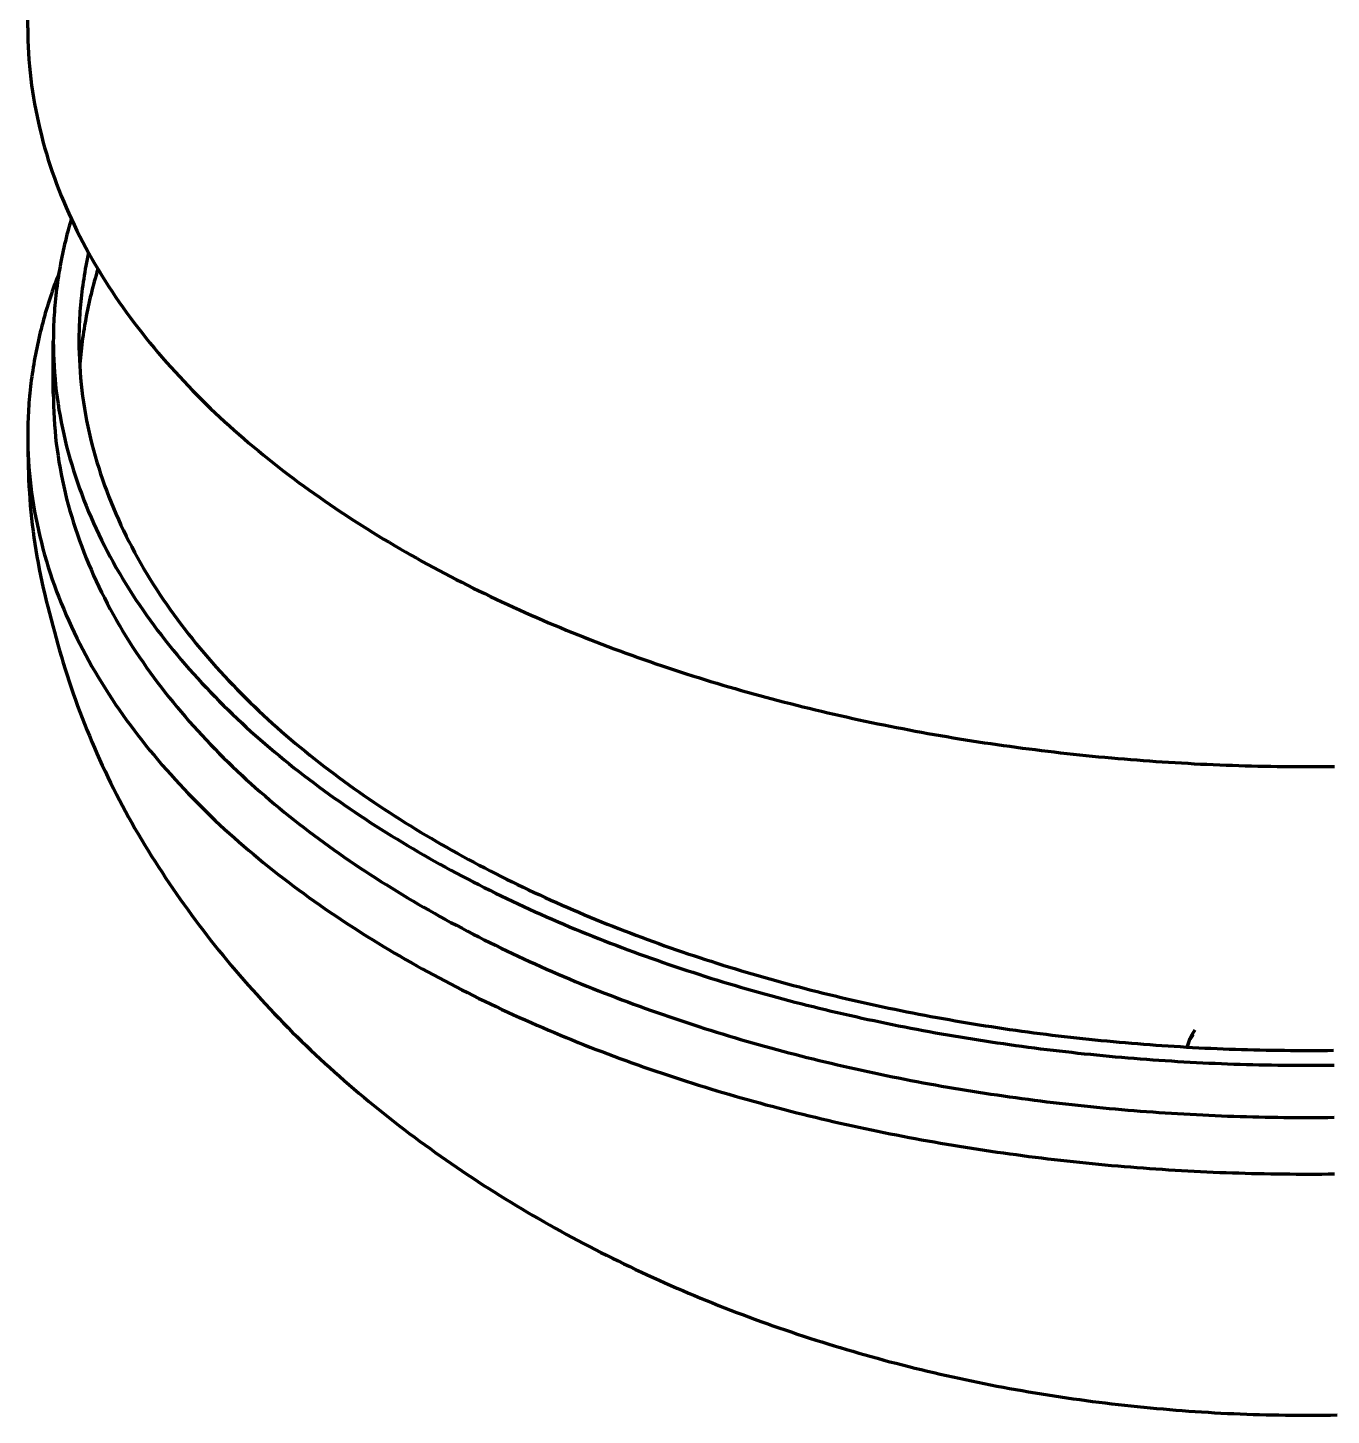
# Model space of a CAD drawing. Header units: millimetres. Extents: x 0 to 420, y 0 to 297.
# Drawn here: x 107.85 to 140.45, y 45.89 to 80.58 of the extents above; entities that cross this region are included whole.
import ezdxf

# ---------------------------------------------------------------- set-up
doc = ezdxf.new("R2010")
doc.units = ezdxf.units.MM
doc.layers.add('01-VISIBLE', color=7, linetype='CONTINUOUS', lineweight=70)

msp = doc.modelspace()

# ---------------------------------------------------------------- linework, layer by layer
at = {"layer": '01-VISIBLE'}
for p, q in [((107.847, 80.583), (107.847, 185.095)), ((108.487, 71.438), (108.487, 72.745))]:
    msp.add_line(p, q, dxfattribs=at)
for points in [[(107.847, 80.583), (107.848, 80.424), (107.852, 80.264), (107.858, 80.104), (107.866, 79.945), (107.877, 79.786), (107.89, 79.626), (107.906, 79.467), (107.923, 79.309), (107.944, 79.15), (107.966, 78.992), (107.991, 78.834), (108.018, 78.677), (108.047, 78.52), (108.079, 78.364), (108.113, 78.208), (108.149, 78.052), (108.187, 77.897), (108.228, 77.742), (108.27, 77.589), (108.315, 77.435), (108.362, 77.283), (108.411, 77.131), (108.462, 76.979), (108.515, 76.829), (108.57, 76.679), (108.627, 76.53), (108.686, 76.381), (108.747, 76.233), (108.809, 76.087), (108.874, 75.941), (108.94, 75.795), (109.009, 75.651), (109.079, 75.507), (109.15, 75.365), (109.224, 75.223), (109.299, 75.082), (109.376, 74.942), (109.454, 74.803), (109.534, 74.664), (109.615, 74.527), (109.698, 74.391), (109.783, 74.255), (109.869, 74.121), (109.956, 73.987), (110.045, 73.854), (110.135, 73.723), (110.227, 73.592), (110.32, 73.462), (110.414, 73.333), (110.51, 73.205), (110.607, 73.078), (110.705, 72.952), (110.804, 72.827), (110.904, 72.703), (111.006, 72.58), (111.109, 72.457), (111.212, 72.336), (111.317, 72.216), (111.423, 72.096), (111.531, 71.978), (111.639, 71.86), (111.748, 71.744), (111.858, 71.628), (111.969, 71.513), (112.081, 71.399), (112.194, 71.286), (112.308, 71.174), (112.422, 71.063), (112.538, 70.953), (112.655, 70.844), (112.772, 70.736), (112.89, 70.628), (113.009, 70.522), (113.129, 70.416), (113.249, 70.311), (113.37, 70.207), (113.492, 70.104), (113.615, 70.002), (113.739, 69.901), (113.863, 69.8), (113.988, 69.701), (114.113, 69.602), (114.239, 69.504), (114.366, 69.407), (114.494, 69.311), (114.622, 69.215), (114.75, 69.121), (114.88, 69.027), (115.01, 68.934), (115.14, 68.842), (115.271, 68.751), (115.403, 68.66), (115.535, 68.571), (115.667, 68.482), (115.801, 68.394), (115.934, 68.306), (116.068, 68.22), (116.203, 68.134), (116.338, 68.049), (116.474, 67.965), (116.61, 67.881), (116.747, 67.798), (116.884, 67.716), (117.021, 67.635), (117.159, 67.554), (117.297, 67.475), (117.436, 67.396), (117.575, 67.317), (117.715, 67.24), (117.855, 67.163), (117.995, 67.086), (118.136, 67.011), (118.277, 66.936), (118.418, 66.862), (118.56, 66.789), (118.702, 66.716), (118.845, 66.644), (118.988, 66.573), (119.131, 66.502), (119.275, 66.432), (119.418, 66.363), (119.563, 66.294), (119.707, 66.226), (119.852, 66.159), (119.997, 66.092), (120.143, 66.026), (120.288, 65.961), (120.434, 65.896), (120.58, 65.832), (120.727, 65.769), (120.874, 65.706), (121.021, 65.644), (121.168, 65.582), (121.316, 65.521), (121.464, 65.461), (121.612, 65.401), (121.76, 65.342), (121.909, 65.284), (122.058, 65.226), (122.207, 65.169), (122.356, 65.112), (122.506, 65.056), (122.656, 65.001), (122.806, 64.946), (122.956, 64.892), (123.106, 64.838), (123.257, 64.785), (123.408, 64.732), (123.559, 64.681), (123.71, 64.629), (123.861, 64.579), (124.013, 64.528), (124.165, 64.479), (124.317, 64.43), (124.469, 64.381), (124.621, 64.333), (124.774, 64.286), (124.926, 64.239), (125.079, 64.193), (125.232, 64.147), (125.385, 64.102), (125.539, 64.058), (125.692, 64.014), (125.846, 63.97), (126, 63.927), (126.154, 63.885), (126.308, 63.843), (126.462, 63.802), (126.617, 63.761), (126.771, 63.721), (126.926, 63.681), (127.081, 63.642), (127.236, 63.603), (127.391, 63.565), (127.546, 63.528), (127.701, 63.491), (127.857, 63.454), (128.012, 63.418), (128.168, 63.383), (128.324, 63.348), (128.48, 63.313), (128.636, 63.279), (128.792, 63.246), (128.948, 63.213), (129.104, 63.18), (129.261, 63.148), (129.418, 63.117), (129.574, 63.086), (129.731, 63.056), (129.888, 63.026), (130.045, 62.996), (130.202, 62.967), (130.359, 62.939), (130.516, 62.911), (130.674, 62.883), (130.831, 62.857), (130.988, 62.83), (131.146, 62.804), (131.304, 62.779), (131.461, 62.754), (131.619, 62.729), (131.777, 62.705), (131.935, 62.682), (132.093, 62.659), (132.251, 62.636), (132.409, 62.614), (132.568, 62.592), (132.726, 62.571), (132.884, 62.551), (133.043, 62.531), (133.201, 62.511), (133.36, 62.492), (133.518, 62.473), (133.677, 62.455), (133.836, 62.437), (133.994, 62.42), (134.153, 62.403), (134.312, 62.387), (134.471, 62.371), (134.63, 62.355), (134.789, 62.34), (134.948, 62.326), (135.107, 62.312), (135.266, 62.298), (135.425, 62.285), (135.584, 62.273), (135.744, 62.261), (135.903, 62.249), (136.062, 62.238), (136.222, 62.227), (136.381, 62.217), (136.54, 62.207), (136.7, 62.198), (136.859, 62.189), (137.019, 62.18), (137.178, 62.172), (137.338, 62.165), (137.497, 62.158), (137.657, 62.151), (137.816, 62.145), (137.976, 62.14), (138.136, 62.134), (138.295, 62.13), (138.455, 62.126), (138.614, 62.122), (138.774, 62.118), (138.934, 62.116), (139.093, 62.113), (139.253, 62.111), (139.413, 62.11), (139.573, 62.109), (139.732, 62.108), (139.892, 62.108), (140.052, 62.108), (140.211, 62.109), (140.371, 62.11), (140.531, 62.112)], [(108.937, 75.802), (108.914, 75.724), (108.892, 75.645), (108.87, 75.566), (108.849, 75.488), (108.828, 75.409), (108.808, 75.33), (108.789, 75.25), (108.77, 75.171), (108.752, 75.091), (108.734, 75.012), (108.717, 74.932), (108.7, 74.852), (108.684, 74.772), (108.669, 74.692), (108.654, 74.612), (108.64, 74.531), (108.627, 74.451), (108.614, 74.37), (108.602, 74.29), (108.59, 74.209), (108.579, 74.128), (108.568, 74.047), (108.559, 73.966), (108.549, 73.885), (108.541, 73.804), (108.533, 73.723), (108.526, 73.641), (108.519, 73.56), (108.513, 73.479), (108.508, 73.397), (108.503, 73.316), (108.499, 73.234), (108.495, 73.153), (108.492, 73.071), (108.49, 72.99), (108.488, 72.908), (108.488, 72.826), (108.487, 72.745)], [(109.367, 74.957), (109.35, 74.876), (109.333, 74.795), (109.317, 74.714), (109.302, 74.633), (109.287, 74.552), (109.273, 74.471), (109.259, 74.389), (109.247, 74.308), (109.234, 74.226), (109.223, 74.144), (109.212, 74.062), (109.202, 73.98), (109.192, 73.898), (109.183, 73.816), (109.175, 73.734), (109.167, 73.652), (109.16, 73.57), (109.154, 73.487), (109.148, 73.405), (109.143, 73.323), (109.139, 73.24), (109.136, 73.158), (109.133, 73.075), (109.13, 72.993), (109.129, 72.91), (109.128, 72.827), (109.127, 72.745)], [(108.625, 74.443), (108.596, 74.367), (108.567, 74.291), (108.539, 74.215), (108.512, 74.138), (108.484, 74.062), (108.458, 73.985), (108.432, 73.908), (108.406, 73.831), (108.381, 73.753), (108.356, 73.676), (108.332, 73.598), (108.309, 73.52), (108.286, 73.442), (108.264, 73.364), (108.242, 73.286), (108.221, 73.207), (108.2, 73.129), (108.18, 73.05), (108.16, 72.971), (108.141, 72.892), (108.123, 72.812), (108.105, 72.733), (108.088, 72.654), (108.071, 72.574), (108.055, 72.494), (108.039, 72.415), (108.024, 72.335), (108.01, 72.255), (107.996, 72.174), (107.983, 72.094), (107.971, 72.014), (107.959, 71.933), (107.947, 71.853), (107.936, 71.772), (107.926, 71.691), (107.917, 71.611), (107.908, 71.53), (107.899, 71.449), (107.892, 71.368), (107.885, 71.287), (107.878, 71.206), (107.872, 71.125), (107.867, 71.044), (107.862, 70.962), (107.858, 70.881), (107.855, 70.8), (107.852, 70.719), (107.85, 70.637), (107.848, 70.556), (107.847, 70.475), (107.847, 70.393)], [(109.603, 74.548), (109.579, 74.47), (109.556, 74.393), (109.534, 74.315), (109.512, 74.238), (109.491, 74.16), (109.47, 74.082), (109.45, 74.003), (109.431, 73.925), (109.412, 73.847), (109.393, 73.768), (109.376, 73.689), (109.358, 73.61), (109.342, 73.531), (109.326, 73.452), (109.31, 73.373), (109.296, 73.293), (109.281, 73.214), (109.268, 73.134), (109.255, 73.055), (109.243, 72.975), (109.231, 72.895), (109.22, 72.815), (109.209, 72.735), (109.199, 72.655), (109.19, 72.574), (109.182, 72.494), (109.174, 72.414), (109.166, 72.333), (109.16, 72.253), (109.153, 72.172), (109.148, 72.092)], [(108.487, 72.745), (108.488, 72.588), (108.492, 72.432), (108.498, 72.276), (108.506, 72.119), (108.516, 71.963), (108.529, 71.807), (108.544, 71.651), (108.562, 71.496), (108.582, 71.341), (108.604, 71.186), (108.628, 71.031), (108.655, 70.877), (108.683, 70.723), (108.714, 70.57), (108.748, 70.417), (108.783, 70.264), (108.82, 70.112), (108.86, 69.961), (108.902, 69.81), (108.946, 69.66), (108.992, 69.51), (109.04, 69.361), (109.09, 69.213), (109.142, 69.065), (109.196, 68.918), (109.251, 68.772), (109.309, 68.627), (109.369, 68.482), (109.43, 68.338), (109.494, 68.195), (109.559, 68.053), (109.625, 67.911), (109.694, 67.77), (109.764, 67.631), (109.836, 67.492), (109.91, 67.354), (109.985, 67.216), (110.062, 67.08), (110.14, 66.944), (110.22, 66.81), (110.301, 66.676), (110.384, 66.543), (110.468, 66.411), (110.554, 66.281), (110.641, 66.151), (110.73, 66.021), (110.819, 65.893), (110.91, 65.766), (111.003, 65.64), (111.096, 65.514), (111.191, 65.39), (111.287, 65.266), (111.385, 65.144), (111.483, 65.022), (111.583, 64.901), (111.683, 64.781), (111.785, 64.663), (111.888, 64.545), (111.992, 64.428), (112.097, 64.311), (112.203, 64.196), (112.31, 64.082), (112.418, 63.969), (112.526, 63.856), (112.636, 63.745), (112.747, 63.634), (112.858, 63.524), (112.971, 63.415), (113.084, 63.307), (113.198, 63.2), (113.313, 63.094), (113.429, 62.989), (113.546, 62.884), (113.663, 62.781), (113.781, 62.678), (113.9, 62.576), (114.02, 62.475), (114.14, 62.375), (114.261, 62.276), (114.383, 62.178), (114.505, 62.08), (114.628, 61.983), (114.752, 61.887), (114.876, 61.792), (115.001, 61.698), (115.126, 61.604), (115.252, 61.512), (115.379, 61.42), (115.506, 61.329), (115.634, 61.239), (115.763, 61.149), (115.892, 61.06), (116.021, 60.973), (116.151, 60.885), (116.282, 60.799), (116.413, 60.713), (116.544, 60.629), (116.676, 60.544), (116.808, 60.461), (116.941, 60.379), (117.075, 60.297), (117.209, 60.216), (117.343, 60.135), (117.478, 60.056), (117.613, 59.977), (117.748, 59.898), (117.884, 59.821), (118.021, 59.744), (118.157, 59.668), (118.295, 59.593), (118.432, 59.518), (118.57, 59.444), (118.708, 59.371), (118.847, 59.298), (118.986, 59.226), (119.125, 59.155), (119.265, 59.084), (119.405, 59.015), (119.545, 58.945), (119.686, 58.877), (119.827, 58.809), (119.968, 58.742), (120.11, 58.675), (120.252, 58.609), (120.394, 58.544), (120.537, 58.479), (120.679, 58.415), (120.822, 58.351), (120.966, 58.289), (121.109, 58.227), (121.253, 58.165), (121.398, 58.104), (121.542, 58.044), (121.687, 57.984), (121.832, 57.925), (121.977, 57.867), (122.122, 57.809), (122.268, 57.751), (122.414, 57.695), (122.56, 57.639), (122.706, 57.583), (122.853, 57.528), (122.999, 57.474), (123.146, 57.42), (123.294, 57.367), (123.441, 57.315), (123.589, 57.263), (123.736, 57.211), (123.884, 57.16), (124.033, 57.11), (124.181, 57.06), (124.33, 57.011), (124.478, 56.963), (124.627, 56.914), (124.776, 56.867), (124.926, 56.82), (125.075, 56.774), (125.225, 56.728), (125.375, 56.683), (125.525, 56.638), (125.675, 56.594), (125.825, 56.55), (125.975, 56.507), (126.126, 56.464), (126.277, 56.422), (126.428, 56.381), (126.579, 56.34), (126.73, 56.299), (126.881, 56.259), (127.033, 56.22), (127.184, 56.181), (127.336, 56.142), (127.488, 56.105), (127.64, 56.067), (127.792, 56.03), (127.944, 55.994), (128.096, 55.958), (128.249, 55.923), (128.402, 55.888), (128.554, 55.854), (128.707, 55.82), (128.86, 55.787), (129.013, 55.754), (129.166, 55.722), (129.319, 55.69), (129.473, 55.659), (129.626, 55.628), (129.78, 55.598), (129.933, 55.568), (130.087, 55.538), (130.241, 55.51), (130.395, 55.481), (130.549, 55.453), (130.703, 55.426), (130.857, 55.399), (131.011, 55.373), (131.166, 55.347), (131.32, 55.321), (131.475, 55.296), (131.629, 55.272), (131.784, 55.248), (131.938, 55.224), (132.093, 55.201), (132.248, 55.179), (132.403, 55.157), (132.558, 55.135), (132.713, 55.114), (132.868, 55.093), (133.023, 55.073), (133.179, 55.053), (133.334, 55.034), (133.489, 55.015), (133.645, 54.997), (133.8, 54.979), (133.956, 54.962), (134.111, 54.945), (134.267, 54.928), (134.423, 54.912), (134.578, 54.897), (134.734, 54.881), (134.89, 54.867), (135.046, 54.853), (135.202, 54.839), (135.358, 54.826), (135.514, 54.813), (135.67, 54.801), (135.826, 54.789), (135.982, 54.777), (136.138, 54.766), (136.294, 54.756), (136.45, 54.746), (136.606, 54.736), (136.763, 54.727), (136.919, 54.718), (137.075, 54.71), (137.232, 54.702), (137.388, 54.695), (137.544, 54.688), (137.701, 54.682), (137.857, 54.676), (138.013, 54.67), (138.17, 54.665), (138.326, 54.66), (138.483, 54.656), (138.639, 54.653), (138.796, 54.649), (138.952, 54.647), (139.109, 54.644), (139.265, 54.642), (139.422, 54.641), (139.578, 54.64), (139.735, 54.639), (139.891, 54.639), (140.048, 54.64), (140.204, 54.64), (140.361, 54.642), (140.517, 54.643)], [(109.127, 72.745), (109.128, 72.592), (109.132, 72.438), (109.138, 72.285), (109.146, 72.132), (109.156, 71.979), (109.168, 71.826), (109.183, 71.674), (109.2, 71.521), (109.22, 71.369), (109.241, 71.217), (109.265, 71.066), (109.291, 70.915), (109.319, 70.764), (109.35, 70.614), (109.382, 70.464), (109.417, 70.315), (109.454, 70.166), (109.493, 70.018), (109.533, 69.87), (109.576, 69.723), (109.621, 69.576), (109.668, 69.43), (109.717, 69.285), (109.768, 69.14), (109.821, 68.997), (109.876, 68.853), (109.932, 68.711), (109.991, 68.569), (110.051, 68.428), (110.113, 68.288), (110.177, 68.148), (110.242, 68.01), (110.309, 67.872), (110.378, 67.735), (110.449, 67.599), (110.521, 67.464), (110.594, 67.329), (110.67, 67.196), (110.746, 67.063), (110.825, 66.931), (110.904, 66.8), (110.985, 66.67), (111.068, 66.541), (111.152, 66.412), (111.237, 66.285), (111.324, 66.159), (111.412, 66.033), (111.501, 65.908), (111.592, 65.785), (111.683, 65.662), (111.776, 65.54), (111.87, 65.419), (111.966, 65.299), (112.062, 65.18), (112.16, 65.061), (112.258, 64.944), (112.358, 64.827), (112.459, 64.712), (112.56, 64.597), (112.663, 64.484), (112.767, 64.371), (112.872, 64.259), (112.977, 64.148), (113.084, 64.038), (113.192, 63.928), (113.3, 63.82), (113.409, 63.712), (113.519, 63.606), (113.63, 63.5), (113.742, 63.395), (113.855, 63.291), (113.968, 63.188), (114.082, 63.086), (114.197, 62.984), (114.313, 62.884), (114.43, 62.784), (114.547, 62.685), (114.665, 62.587), (114.783, 62.49), (114.902, 62.393), (115.022, 62.298), (115.143, 62.203), (115.264, 62.109), (115.385, 62.016), (115.508, 61.923), (115.631, 61.832), (115.754, 61.741), (115.878, 61.651), (116.003, 61.562), (116.128, 61.473), (116.254, 61.386), (116.38, 61.299), (116.507, 61.213), (116.635, 61.127), (116.762, 61.043), (116.891, 60.959), (117.02, 60.876), (117.149, 60.793), (117.279, 60.712), (117.409, 60.631), (117.54, 60.551), (117.671, 60.471), (117.802, 60.393), (117.934, 60.315), (118.067, 60.237), (118.199, 60.161), (118.333, 60.085), (118.466, 60.009), (118.6, 59.935), (118.734, 59.861), (118.869, 59.788), (119.004, 59.716), (119.14, 59.644), (119.276, 59.573), (119.412, 59.502), (119.548, 59.432), (119.685, 59.363), (119.822, 59.295), (119.96, 59.227), (120.097, 59.16), (120.236, 59.093), (120.374, 59.027), (120.513, 58.962), (120.652, 58.897), (120.791, 58.833), (120.931, 58.77), (121.071, 58.707), (121.211, 58.645), (121.351, 58.584), (121.492, 58.523), (121.633, 58.463), (121.774, 58.403), (121.915, 58.344), (122.057, 58.285), (122.199, 58.227), (122.341, 58.17), (122.484, 58.113), (122.626, 58.057), (122.769, 58.002), (122.913, 57.947), (123.056, 57.893), (123.199, 57.839), (123.343, 57.786), (123.487, 57.733), (123.631, 57.681), (123.776, 57.629), (123.92, 57.578), (124.065, 57.528), (124.21, 57.478), (124.355, 57.429), (124.501, 57.38), (124.646, 57.332), (124.792, 57.285), (124.938, 57.238), (125.084, 57.191), (125.23, 57.145), (125.377, 57.1), (125.523, 57.055), (125.67, 57.01), (125.817, 56.967), (125.964, 56.923), (126.111, 56.88), (126.259, 56.838), (126.406, 56.796), (126.554, 56.755), (126.702, 56.715), (126.85, 56.674), (126.998, 56.635), (127.146, 56.596), (127.294, 56.557), (127.443, 56.519), (127.591, 56.481), (127.74, 56.444), (127.889, 56.408), (128.038, 56.372), (128.187, 56.336), (128.336, 56.301), (128.486, 56.266), (128.635, 56.232), (128.785, 56.199), (128.934, 56.165), (129.084, 56.133), (129.234, 56.101), (129.384, 56.069), (129.534, 56.038), (129.684, 56.007), (129.835, 55.977), (129.985, 55.947), (130.136, 55.918), (130.286, 55.89), (130.437, 55.861), (130.588, 55.834), (130.739, 55.806), (130.889, 55.779), (131.04, 55.753), (131.192, 55.727), (131.343, 55.702), (131.494, 55.677), (131.645, 55.652), (131.797, 55.628), (131.948, 55.605), (132.1, 55.582), (132.252, 55.559), (132.403, 55.537), (132.555, 55.516), (132.707, 55.494), (132.859, 55.474), (133.011, 55.453), (133.163, 55.434), (133.315, 55.414), (133.467, 55.395), (133.619, 55.377), (133.771, 55.359), (133.924, 55.342), (134.076, 55.324), (134.228, 55.308), (134.381, 55.292), (134.533, 55.276), (134.686, 55.261), (134.839, 55.246), (134.991, 55.232), (135.144, 55.218), (135.297, 55.204), (135.449, 55.191), (135.602, 55.179), (135.755, 55.167), (135.908, 55.155), (136.061, 55.144), (136.214, 55.133), (136.367, 55.123), (136.52, 55.113), (136.673, 55.104), (136.826, 55.095), (136.979, 55.086), (137.132, 55.078), (137.285, 55.07), (137.438, 55.063), (137.591, 55.057), (137.744, 55.05), (137.898, 55.044), (138.051, 55.039), (138.204, 55.034), (138.357, 55.03), (138.511, 55.025), (138.664, 55.022), (138.817, 55.019), (138.97, 55.016), (139.124, 55.014), (139.277, 55.012), (139.43, 55.01), (139.584, 55.009), (139.737, 55.009), (139.89, 55.009), (140.043, 55.009), (140.197, 55.01), (140.35, 55.011), (140.503, 55.013)], [(108.487, 71.438), (108.488, 71.282), (108.492, 71.126), (108.498, 70.969), (108.506, 70.813), (108.516, 70.657), (108.529, 70.501), (108.544, 70.345), (108.562, 70.189), (108.582, 70.034), (108.604, 69.879), (108.628, 69.725), (108.655, 69.57), (108.683, 69.417), (108.714, 69.263), (108.748, 69.11), (108.783, 68.958), (108.82, 68.806), (108.86, 68.654), (108.902, 68.504), (108.946, 68.353), (108.992, 68.204), (109.04, 68.055), (109.09, 67.907), (109.142, 67.759), (109.196, 67.612), (109.251, 67.466), (109.309, 67.32), (109.369, 67.176), (109.43, 67.032), (109.494, 66.889), (109.559, 66.746), (109.625, 66.605), (109.694, 66.464), (109.764, 66.324), (109.836, 66.185), (109.91, 66.047), (109.985, 65.91), (110.062, 65.774), (110.14, 65.638), (110.22, 65.503), (110.301, 65.37), (110.384, 65.237), (110.468, 65.105), (110.554, 64.974), (110.641, 64.844), (110.73, 64.715), (110.819, 64.587), (110.91, 64.46), (111.003, 64.333), (111.096, 64.208), (111.191, 64.083), (111.287, 63.96), (111.385, 63.837), (111.483, 63.716), (111.583, 63.595), (111.683, 63.475), (111.785, 63.356), (111.888, 63.238), (111.992, 63.121), (112.097, 63.005), (112.203, 62.89), (112.31, 62.776), (112.418, 62.662), (112.526, 62.55), (112.636, 62.438), (112.747, 62.328), (112.858, 62.218), (112.971, 62.109), (113.084, 62.001), (113.198, 61.894), (113.313, 61.788), (113.429, 61.682), (113.546, 61.578), (113.663, 61.475), (113.781, 61.372), (113.9, 61.27), (114.02, 61.169), (114.14, 61.069), (114.261, 60.97), (114.383, 60.871), (114.505, 60.774), (114.628, 60.677), (114.752, 60.581), (114.876, 60.486), (115.001, 60.392), (115.126, 60.298), (115.252, 60.205), (115.379, 60.114), (115.506, 60.022), (115.634, 59.932), (115.763, 59.843), (115.892, 59.754), (116.021, 59.666), (116.151, 59.579), (116.282, 59.493), (116.413, 59.407), (116.544, 59.322), (116.676, 59.238), (116.808, 59.155), (116.941, 59.072), (117.075, 58.99), (117.209, 58.909), (117.343, 58.829), (117.478, 58.749), (117.613, 58.67), (117.748, 58.592), (117.884, 58.515), (118.021, 58.438), (118.157, 58.362), (118.295, 58.286), (118.432, 58.212), (118.57, 58.138), (118.708, 58.064), (118.847, 57.992), (118.986, 57.92), (119.125, 57.849), (119.265, 57.778), (119.405, 57.708), (119.545, 57.639), (119.686, 57.57), (119.827, 57.502), (119.968, 57.435), (120.11, 57.369), (120.252, 57.303), (120.394, 57.237), (120.537, 57.173), (120.679, 57.108), (120.822, 57.045), (120.966, 56.982), (121.109, 56.92), (121.253, 56.859), (121.398, 56.798), (121.542, 56.737), (121.687, 56.678), (121.832, 56.619), (121.977, 56.56), (122.122, 56.502), (122.268, 56.445), (122.414, 56.388), (122.56, 56.332), (122.706, 56.277), (122.853, 56.222), (122.999, 56.168), (123.146, 56.114), (123.294, 56.061), (123.441, 56.008), (123.589, 55.956), (123.736, 55.905), (123.884, 55.854), (124.033, 55.804), (124.181, 55.754), (124.33, 55.705), (124.478, 55.656), (124.627, 55.608), (124.776, 55.561), (124.926, 55.514), (125.075, 55.467), (125.225, 55.421), (125.375, 55.376), (125.525, 55.331), (125.675, 55.287), (125.825, 55.244), (125.975, 55.2), (126.126, 55.158), (126.277, 55.116), (126.428, 55.074), (126.579, 55.033), (126.73, 54.993), (126.881, 54.953), (127.033, 54.913), (127.184, 54.874), (127.336, 54.836), (127.488, 54.798), (127.64, 54.761), (127.792, 54.724), (127.944, 54.688), (128.096, 54.652), (128.249, 54.617), (128.402, 54.582), (128.554, 54.547), (128.707, 54.514), (128.86, 54.48), (129.013, 54.448), (129.166, 54.415), (129.319, 54.384), (129.473, 54.352), (129.626, 54.321), (129.78, 54.291), (129.933, 54.261), (130.087, 54.232), (130.241, 54.203), (130.395, 54.175), (130.549, 54.147), (130.703, 54.12), (130.857, 54.093), (131.011, 54.066), (131.166, 54.04), (131.32, 54.015), (131.475, 53.99), (131.629, 53.966), (131.784, 53.942), (131.938, 53.918), (132.093, 53.895), (132.248, 53.872), (132.403, 53.85), (132.558, 53.829), (132.713, 53.807), (132.868, 53.787), (133.023, 53.767), (133.179, 53.747), (133.334, 53.728), (133.489, 53.709), (133.645, 53.69), (133.8, 53.673), (133.956, 53.655), (134.111, 53.638), (134.267, 53.622), (134.423, 53.606), (134.578, 53.59), (134.734, 53.575), (134.89, 53.56), (135.046, 53.546), (135.202, 53.533), (135.358, 53.519), (135.514, 53.506), (135.67, 53.494), (135.826, 53.482), (135.982, 53.471), (136.138, 53.46), (136.294, 53.449), (136.45, 53.439), (136.606, 53.43), (136.763, 53.421), (136.919, 53.412), (137.075, 53.404), (137.232, 53.396), (137.388, 53.389), (137.544, 53.382), (137.701, 53.375), (137.857, 53.369), (138.013, 53.364), (138.17, 53.359), (138.326, 53.354), (138.483, 53.35), (138.639, 53.346), (138.796, 53.343), (138.952, 53.34), (139.109, 53.338), (139.265, 53.336), (139.422, 53.334), (139.578, 53.333), (139.735, 53.333), (139.891, 53.333), (140.048, 53.333), (140.204, 53.334), (140.361, 53.335), (140.517, 53.337)], [(107.847, 70.393), (107.848, 70.234), (107.852, 70.074), (107.858, 69.914), (107.866, 69.755), (107.877, 69.596), (107.89, 69.436), (107.906, 69.278), (107.923, 69.119), (107.944, 68.96), (107.966, 68.802), (107.991, 68.645), (108.018, 68.487), (108.047, 68.33), (108.079, 68.174), (108.113, 68.018), (108.149, 67.862), (108.187, 67.707), (108.228, 67.553), (108.27, 67.399), (108.315, 67.245), (108.362, 67.093), (108.411, 66.941), (108.462, 66.789), (108.515, 66.639), (108.57, 66.489), (108.627, 66.34), (108.686, 66.191), (108.747, 66.044), (108.809, 65.897), (108.874, 65.751), (108.94, 65.605), (109.009, 65.461), (109.079, 65.317), (109.15, 65.175), (109.224, 65.033), (109.299, 64.892), (109.376, 64.752), (109.454, 64.613), (109.534, 64.475), (109.615, 64.337), (109.698, 64.201), (109.783, 64.065), (109.869, 63.931), (109.956, 63.797), (110.045, 63.664), (110.135, 63.533), (110.227, 63.402), (110.32, 63.272), (110.414, 63.143), (110.51, 63.015), (110.607, 62.888), (110.705, 62.762), (110.804, 62.637), (110.904, 62.513), (111.006, 62.39), (111.109, 62.267), (111.212, 62.146), (111.317, 62.026), (111.423, 61.906), (111.531, 61.788), (111.639, 61.67), (111.748, 61.554), (111.858, 61.438), (111.969, 61.323), (112.081, 61.209), (112.194, 61.097), (112.308, 60.985), (112.422, 60.873), (112.538, 60.763), (112.655, 60.654), (112.772, 60.546), (112.89, 60.438), (113.009, 60.332), (113.129, 60.226), (113.249, 60.121), (113.37, 60.017), (113.492, 59.914), (113.615, 59.812), (113.739, 59.711), (113.863, 59.61), (113.988, 59.511), (114.113, 59.412), (114.239, 59.314), (114.366, 59.217), (114.494, 59.121), (114.622, 59.026), (114.75, 58.931), (114.88, 58.837), (115.01, 58.744), (115.14, 58.652), (115.271, 58.561), (115.403, 58.47), (115.535, 58.381), (115.667, 58.292), (115.801, 58.204), (115.934, 58.116), (116.068, 58.03), (116.203, 57.944), (116.338, 57.859), (116.474, 57.775), (116.61, 57.691), (116.747, 57.608), (116.884, 57.526), (117.021, 57.445), (117.159, 57.365), (117.297, 57.285), (117.436, 57.206), (117.575, 57.127), (117.715, 57.05), (117.855, 56.973), (117.995, 56.897), (118.136, 56.821), (118.277, 56.746), (118.418, 56.672), (118.56, 56.599), (118.702, 56.526), (118.845, 56.454), (118.988, 56.383), (119.131, 56.312), (119.275, 56.242), (119.418, 56.173), (119.563, 56.104), (119.707, 56.036), (119.852, 55.969), (119.997, 55.902), (120.143, 55.836), (120.288, 55.771), (120.434, 55.706), (120.58, 55.642), (120.727, 55.579), (120.874, 55.516), (121.021, 55.454), (121.168, 55.392), (121.316, 55.331), (121.464, 55.271), (121.612, 55.211), (121.76, 55.152), (121.909, 55.094), (122.058, 55.036), (122.207, 54.979), (122.356, 54.922), (122.506, 54.866), (122.656, 54.811), (122.806, 54.756), (122.956, 54.702), (123.106, 54.648), (123.257, 54.595), (123.408, 54.543), (123.559, 54.491), (123.71, 54.439), (123.861, 54.389), (124.013, 54.338), (124.165, 54.289), (124.317, 54.24), (124.469, 54.191), (124.621, 54.144), (124.774, 54.096), (124.926, 54.049), (125.079, 54.003), (125.232, 53.958), (125.385, 53.912), (125.539, 53.868), (125.692, 53.824), (125.846, 53.78), (126, 53.738), (126.154, 53.695), (126.308, 53.653), (126.462, 53.612), (126.617, 53.571), (126.771, 53.531), (126.926, 53.491), (127.081, 53.452), (127.236, 53.413), (127.391, 53.375), (127.546, 53.338), (127.701, 53.301), (127.857, 53.264), (128.012, 53.228), (128.168, 53.193), (128.324, 53.158), (128.48, 53.123), (128.636, 53.089), (128.792, 53.056), (128.948, 53.023), (129.104, 52.99), (129.261, 52.958), (129.418, 52.927), (129.574, 52.896), (129.731, 52.866), (129.888, 52.836), (130.045, 52.806), (130.202, 52.777), (130.359, 52.749), (130.516, 52.721), (130.674, 52.694), (130.831, 52.667), (130.988, 52.64), (131.146, 52.614), (131.304, 52.589), (131.461, 52.564), (131.619, 52.539), (131.777, 52.515), (131.935, 52.492), (132.093, 52.469), (132.251, 52.446), (132.409, 52.424), (132.568, 52.403), (132.726, 52.381), (132.884, 52.361), (133.043, 52.341), (133.201, 52.321), (133.36, 52.302), (133.518, 52.283), (133.677, 52.265), (133.836, 52.247), (133.994, 52.23), (134.153, 52.213), (134.312, 52.197), (134.471, 52.181), (134.63, 52.165), (134.789, 52.15), (134.948, 52.136), (135.107, 52.122), (135.266, 52.108), (135.425, 52.095), (135.584, 52.083), (135.744, 52.071), (135.903, 52.059), (136.062, 52.048), (136.222, 52.037), (136.381, 52.027), (136.54, 52.017), (136.7, 52.008), (136.859, 51.999), (137.019, 51.99), (137.178, 51.983), (137.338, 51.975), (137.497, 51.968), (137.657, 51.961), (137.816, 51.955), (137.976, 51.95), (138.136, 51.945), (138.295, 51.94), (138.455, 51.936), (138.614, 51.932), (138.774, 51.929), (138.934, 51.926), (139.093, 51.923), (139.253, 51.921), (139.413, 51.92), (139.573, 51.919), (139.732, 51.918), (139.892, 51.918), (140.052, 51.919), (140.211, 51.919), (140.371, 51.921), (140.531, 51.922)], [(107.848, 70.252), (107.849, 70.091), (107.851, 69.929), (107.854, 69.768), (107.858, 69.606), (107.863, 69.445), (107.869, 69.284), (107.877, 69.123), (107.887, 68.962), (107.898, 68.801), (107.911, 68.64), (107.926, 68.479), (107.942, 68.319), (107.96, 68.158), (107.98, 67.998), (108.001, 67.838), (108.024, 67.679), (108.049, 67.519), (108.076, 67.36), (108.105, 67.201), (108.135, 67.043), (108.168, 66.885), (108.201, 66.727), (108.237, 66.569), (108.273, 66.412), (108.311, 66.255), (108.35, 66.099), (108.39, 65.942), (108.43, 65.786), (108.472, 65.63), (108.514, 65.475), (108.557, 65.319), (108.601, 65.164), (108.645, 65.009), (108.691, 64.854), (108.737, 64.699), (108.785, 64.545), (108.833, 64.391), (108.883, 64.238), (108.934, 64.084), (108.986, 63.932), (109.039, 63.779), (109.094, 63.628), (109.15, 63.477), (109.208, 63.326), (109.267, 63.176), (109.327, 63.026), (109.388, 62.877), (109.45, 62.728), (109.513, 62.579), (109.578, 62.431), (109.644, 62.284), (109.711, 62.137), (109.78, 61.991), (109.849, 61.846), (109.92, 61.701), (109.992, 61.556), (110.066, 61.413), (110.14, 61.269), (110.216, 61.127), (110.292, 60.985), (110.37, 60.844), (110.449, 60.703), (110.529, 60.563), (110.61, 60.423), (110.692, 60.284), (110.776, 60.146), (110.86, 60.008), (110.945, 59.871), (111.031, 59.735), (111.118, 59.599), (111.206, 59.464), (111.295, 59.329), (111.385, 59.195), (111.475, 59.062), (111.567, 58.929), (111.659, 58.796), (111.753, 58.665), (111.847, 58.534), (111.942, 58.403), (112.038, 58.273), (112.134, 58.144), (112.232, 58.016), (112.33, 57.888), (112.43, 57.761), (112.53, 57.634), (112.63, 57.508), (112.732, 57.383), (112.834, 57.258), (112.938, 57.134), (113.042, 57.011), (113.147, 56.888), (113.252, 56.766), (113.359, 56.645), (113.466, 56.524), (113.574, 56.404), (113.682, 56.285), (113.792, 56.166), (113.902, 56.048), (114.013, 55.931), (114.125, 55.815), (114.237, 55.699), (114.35, 55.584), (114.464, 55.469), (114.579, 55.356), (114.694, 55.243), (114.81, 55.131), (114.926, 55.019), (115.044, 54.908), (115.161, 54.798), (115.28, 54.689), (115.399, 54.58), (115.519, 54.472), (115.64, 54.364), (115.761, 54.258), (115.882, 54.152), (116.005, 54.047), (116.128, 53.942), (116.251, 53.838), (116.375, 53.735), (116.5, 53.633), (116.625, 53.531), (116.751, 53.43), (116.878, 53.33), (117.005, 53.23), (117.132, 53.131), (117.26, 53.033), (117.389, 52.936), (117.518, 52.839), (117.648, 52.743), (117.778, 52.648), (117.908, 52.553), (118.039, 52.459), (118.171, 52.365), (118.303, 52.273), (118.436, 52.181), (118.569, 52.09), (118.703, 51.999), (118.837, 51.909), (118.971, 51.82), (119.106, 51.732), (119.241, 51.644), (119.377, 51.557), (119.514, 51.47), (119.65, 51.385), (119.787, 51.3), (119.925, 51.215), (120.063, 51.132), (120.201, 51.049), (120.34, 50.967), (120.48, 50.885), (120.619, 50.804), (120.759, 50.724), (120.9, 50.645), (121.04, 50.566), (121.182, 50.488), (121.323, 50.41), (121.465, 50.333), (121.607, 50.257), (121.75, 50.182), (121.893, 50.107), (122.037, 50.033), (122.18, 49.96), (122.324, 49.887), (122.469, 49.815), (122.614, 49.744), (122.759, 49.673), (122.904, 49.604), (123.05, 49.534), (123.196, 49.466), (123.342, 49.398), (123.489, 49.331), (123.636, 49.264), (123.783, 49.198), (123.931, 49.133), (124.079, 49.068), (124.227, 49.004), (124.375, 48.941), (124.524, 48.879), (124.673, 48.817), (124.822, 48.756), (124.972, 48.695), (125.122, 48.635), (125.272, 48.576), (125.422, 48.518), (125.573, 48.46), (125.724, 48.402), (125.875, 48.346), (126.026, 48.29), (126.178, 48.235), (126.33, 48.18), (126.482, 48.126), (126.634, 48.073), (126.787, 48.02), (126.94, 47.969), (127.093, 47.917), (127.246, 47.867), (127.399, 47.817), (127.553, 47.767), (127.707, 47.719), (127.861, 47.671), (128.015, 47.623), (128.169, 47.577), (128.324, 47.53), (128.479, 47.485), (128.634, 47.44), (128.789, 47.396), (128.945, 47.353), (129.1, 47.31), (129.256, 47.268), (129.412, 47.226), (129.568, 47.185), (129.724, 47.145), (129.881, 47.105), (130.037, 47.066), (130.194, 47.028), (130.351, 46.99), (130.508, 46.953), (130.665, 46.917), (130.822, 46.881), (130.98, 46.846), (131.138, 46.812), (131.295, 46.778), (131.453, 46.745), (131.611, 46.712), (131.769, 46.68), (131.928, 46.649), (132.086, 46.618), (132.245, 46.588), (132.403, 46.559), (132.562, 46.53), (132.721, 46.502), (132.88, 46.474), (133.039, 46.448), (133.198, 46.421), (133.358, 46.396), (133.517, 46.371), (133.677, 46.346), (133.836, 46.323), (133.996, 46.3), (134.156, 46.277), (134.316, 46.255), (134.476, 46.234), (134.636, 46.214), (134.796, 46.194), (134.956, 46.174), (135.116, 46.156), (135.277, 46.138), (135.437, 46.12), (135.597, 46.103), (135.758, 46.087), (135.919, 46.072), (136.079, 46.057), (136.24, 46.043), (136.401, 46.029), (136.562, 46.016), (136.723, 46.004), (136.883, 45.992), (137.044, 45.981), (137.205, 45.97), (137.367, 45.96), (137.528, 45.951), (137.689, 45.942), (137.85, 45.934), (138.011, 45.927), (138.172, 45.92), (138.334, 45.914), (138.495, 45.908), (138.656, 45.904), (138.817, 45.899), (138.979, 45.896), (139.14, 45.893), (139.301, 45.89), (139.463, 45.888), (139.624, 45.887), (139.785, 45.887), (139.947, 45.887), (140.108, 45.887), (140.27, 45.889), (140.431, 45.891), (140.592, 45.893)], [(137.036, 55.514), (136.99, 55.443), (136.947, 55.37), (136.937, 55.338), (136.985, 55.394), (136.935, 55.32), (136.894, 55.255), (136.865, 55.175), (136.842, 55.094)], [(136.846, 55.094), (136.865, 55.168), (136.89, 55.242), (136.92, 55.313), (136.955, 55.382), (136.994, 55.45), (137.036, 55.514)]]:
    msp.add_lwpolyline(points, dxfattribs=at)

doc.saveas('drawing.dxf')
